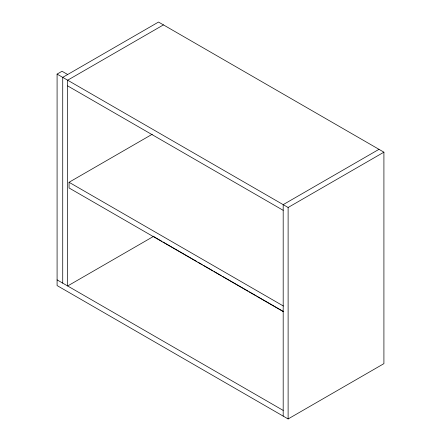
<?xml version="1.0" encoding="UTF-8"?>
<svg xmlns="http://www.w3.org/2000/svg" width="441" height="441" viewBox="0 0 441 441"><rect width="100%" height="100%" fill="white"/><g stroke="black" fill="none" stroke-linecap="round" stroke-linejoin="round"><path stroke-width="0.66" d="M62.727 283.128L62.727 77.357L158.517 22.05L383.913 152.178L383.913 363.643L288.116 418.95L57.087 285.564L57.087 74.105L62.021 71.255L67.655 74.507M163.446 24.894L67.655 80.201L67.655 285.972L153.926 236.167M283.403 311.715L69.061 187.965L69.061 182.276L152.255 134.24M378.979 149.334L283.188 204.641L283.188 416.106M57.087 74.105L288.116 207.485L383.913 152.178M67.655 85.896L283.188 210.329M69.061 182.276L283.403 306.026M153.446 236.442L161.781 241.255M162.972 241.944L196.906 261.535M198.097 262.224L202.27 264.628M203.461 265.317L212.986 270.818M214.177 271.507L221.321 275.631M222.512 276.32L248.112 291.099M249.303 291.788L256.447 295.911M257.638 296.6L283.243 311.379M57.087 279.875L283.188 410.411M288.116 207.485L288.116 418.95"/></g></svg>
